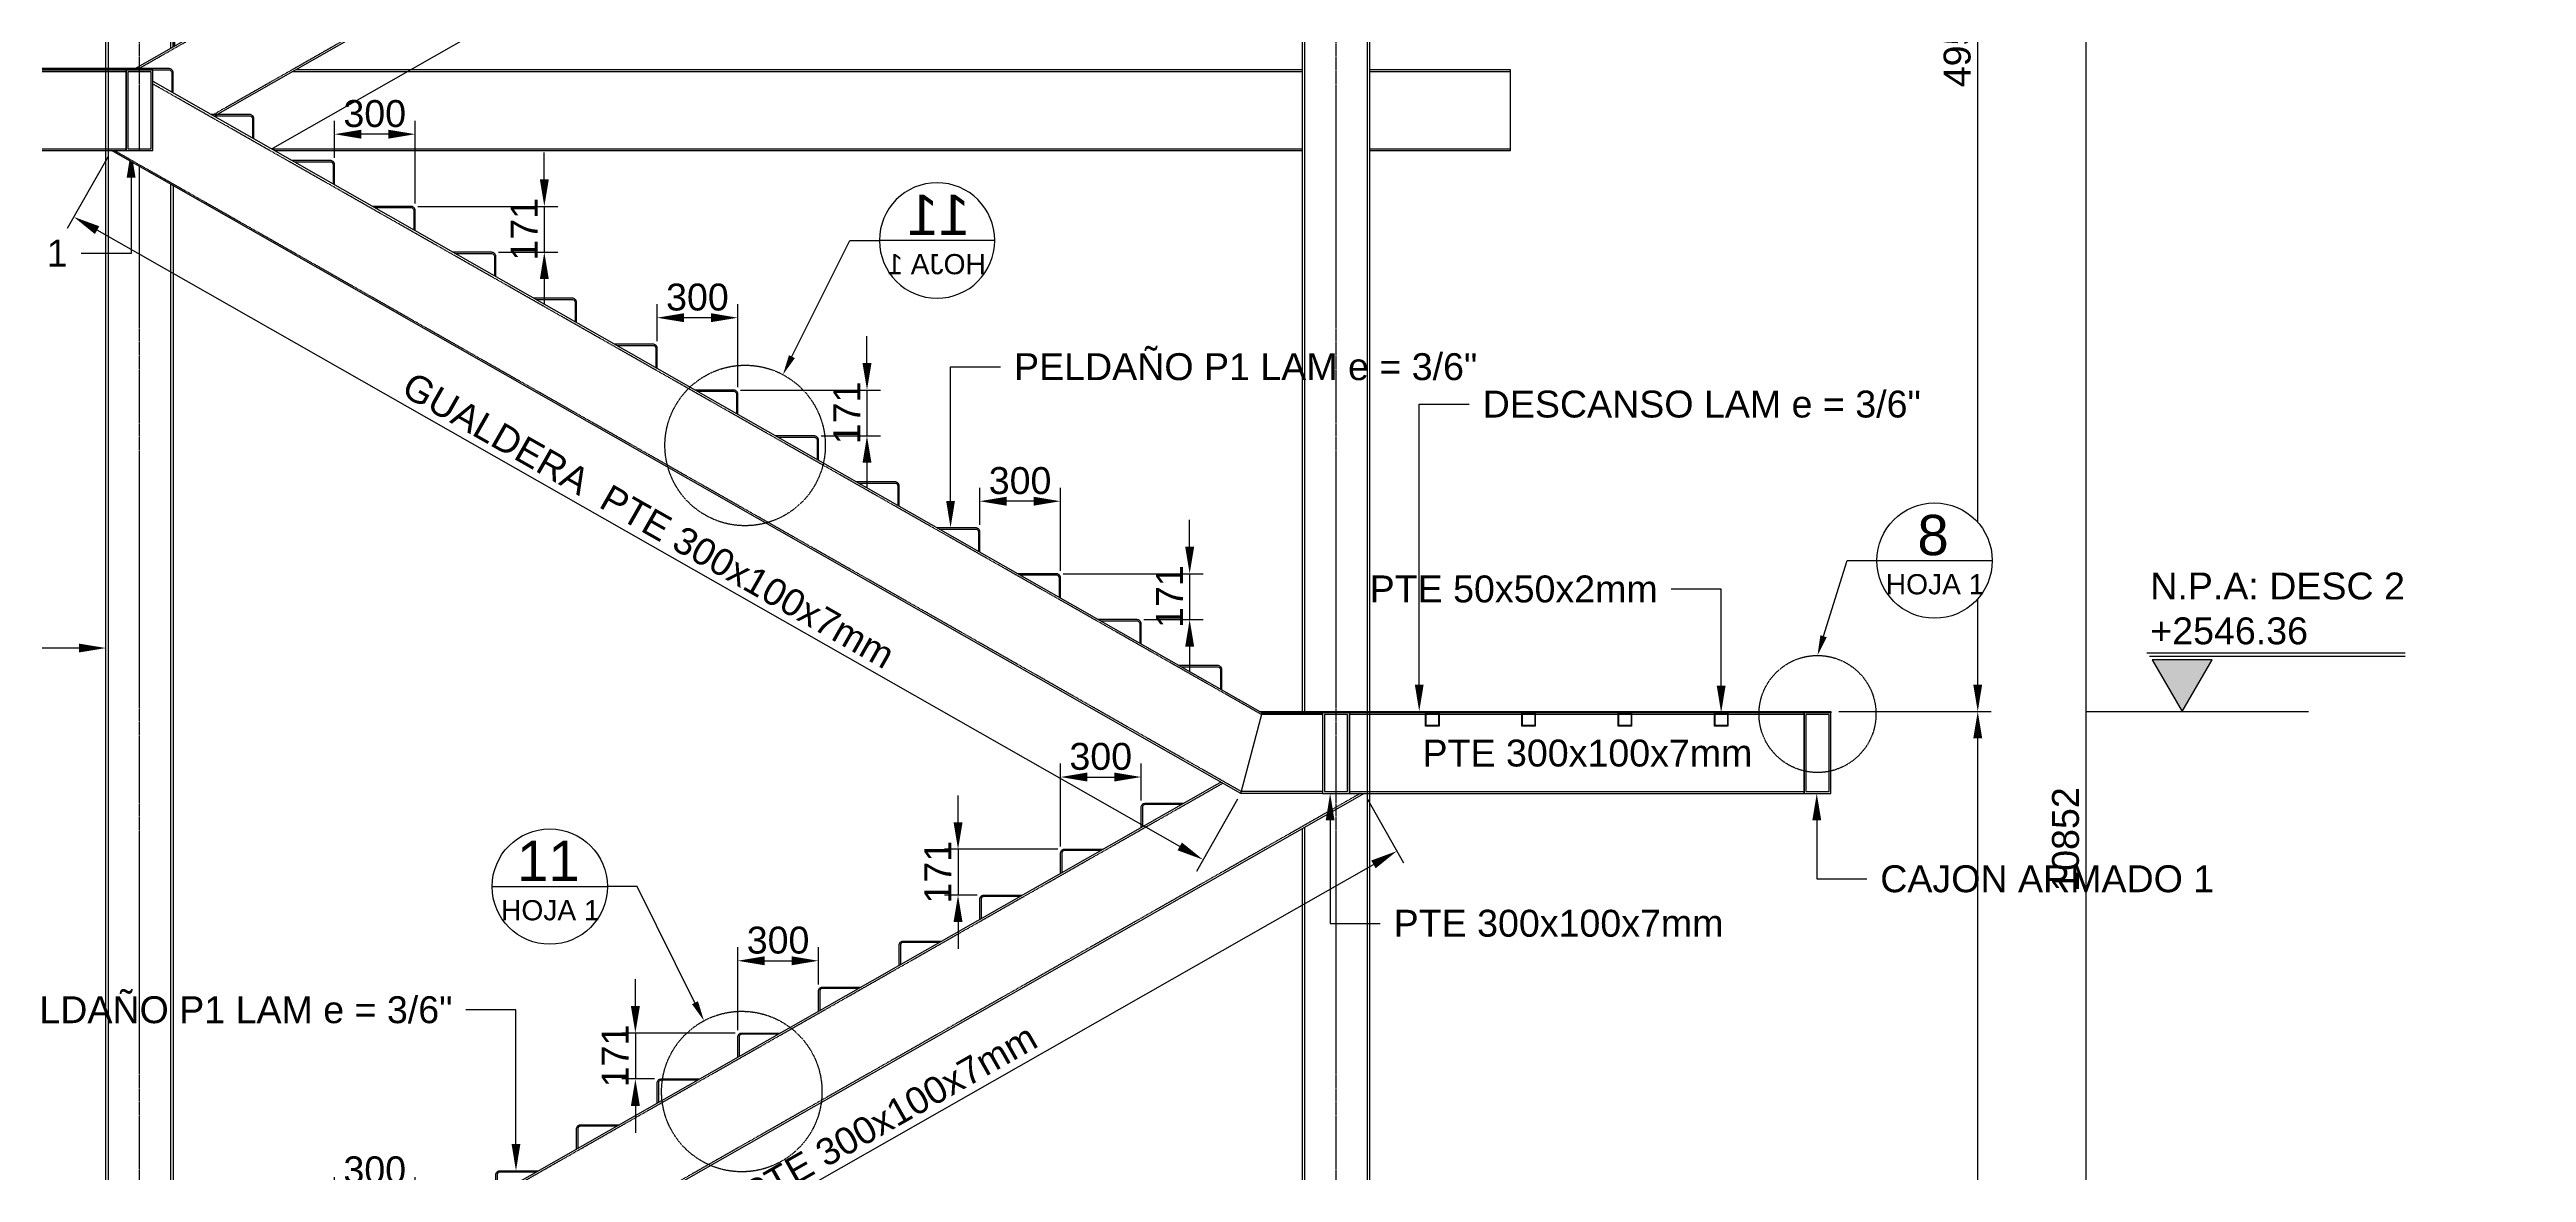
# Model space of a CAD drawing. Header units: millimetres. Extents: x -59786 to 1889966, y -10432 to 69447.
# Drawn here: x 1511 to 10722, y 4089 to 8262 of the extents above; entities that cross this region are included whole.
import ezdxf
from ezdxf import colors
from ezdxf.entities.mleader import LeaderData, LeaderLine
from ezdxf.enums import TextEntityAlignment as Align
from ezdxf.math import Vec2, Vec3

# ---------------------------------------------------------------- set-up
doc = ezdxf.new("R2010")
doc.units = ezdxf.units.MM
doc.header["$LTSCALE"] = 0.2
doc.set_wipeout_variables(frame=1)
doc.linetypes.add('CENTER', pattern=[50.8, 31.75, -6.35, 6.35, -6.35])
doc.linetypes.add('HIDDEN', pattern=[9.525, 6.35, -3.175])
for name, color, linetype in [('EE-5', 7, 'Continuous'), ('EE-TEXTO 1', 4, 'Continuous'), ('EE-TEXTO 2', 2, 'Continuous'), ('SIM-COTAS', 1, 'Continuous'), ('SIM-EJES', 8, 'CENTER'), ('SIM-OCULTOS', 8, 'HIDDEN'), ('SIM-PELDAÑOS', 5, 'Continuous'), ('SIM-PTE 300x100x7', 213, 'Continuous'), ('SIM-PTE 50x50x2', 132, 'Continuous')]:
    doc.layers.add(name, color=color, linetype=linetype)
doc.styles.add('ARIAL EE', font='arial.ttf')
doc.styles.get("Standard").update_dxf_attribs({"font": 'arial.ttf'})
doc.dimstyles.new('EE 1_STANDAR', dxfattribs={"dimtxt": 2, "dimasz": 2, "dimexe": 1, "dimexo": 0.5, "dimgap": 0.5, "dimtad": 1, "dimdec": 0, "dimdsep": 46, "dimtxsty": 'ARIAL EE', "dimcen": 1.5, "dimclrd": 256, "dimclre": 256, "dimclrt": 2, "dimadec": 0, "dimazin": 0, "dimtfac": 1, "dimtdec": 0, "dimtix": 1, "dimtmove": 0, "dimatfit": 2, "dimfxl": 1, "dimlwd": -1, "dimlwe": -1, "dimarcsym": 0})

# ---------------------------------------------------------------- blocks, each defined once
blk = doc.blocks.new('Esc atras')
at = {"layer": 'SIM-PELDAÑOS'}
for points in [[(2325, 8357), (2025, 8357, 0.414214), (2014.8, 8346.7), (2014.8, 8191), (2010, 8191), (2010, 8346.7, -0.414214), (2025, 8361.7), (2325, 8361.7), (2325, 8357)], [(6525, 5797.3), (6225, 5797.3, 0.414214), (6214.8, 5787), (6214.8, 5631.3), (6210, 5631.3), (6210, 5787, -0.414214), (6225, 5802), (6525, 5802), (6525, 5797.3)], [(6225, 5626.5), (5925, 5626.5, 0.414214), (5914.8, 5616.3), (5914.8, 5460.6), (5910, 5460.6), (5910, 5616.3, -0.414214), (5925, 5631.3), (6225, 5631.3), (6225, 5626.5)], [(5925, 5455.8), (5625, 5455.8, 0.414214), (5614.8, 5445.5), (5614.8, 5289.8), (5610, 5289.8), (5610, 5445.5, -0.414214), (5625, 5460.5), (5925, 5460.5), (5925, 5455.8)], [(5625, 5285.1), (5325, 5285.1, 0.414214), (5314.8, 5274.8), (5314.8, 5119.1), (5310, 5119.1), (5310, 5274.8, -0.414214), (5325, 5289.8), (5625, 5289.8), (5625, 5285.1)], [(5325, 5114.3), (5025, 5114.3, 0.414214), (5014.8, 5104.1), (5014.8, 4948.4), (5010, 4948.4), (5010, 5104.1, -0.414214), (5025, 5119.1), (5325, 5119.1), (5325, 5114.3)], [(5025, 4943.6), (4725, 4943.6, 0.414214), (4714.8, 4933.3), (4714.8, 4777.6), (4710, 4777.6), (4710, 4933.3, -0.414214), (4725, 4948.3), (5025, 4948.3), (5025, 4943.6)], [(4725, 4772.9), (4425, 4772.9, 0.414214), (4414.8, 4762.6), (4414.8, 4606.9), (4410, 4606.9), (4410, 4762.6, -0.414214), (4425, 4777.6), (4725, 4777.6), (4725, 4772.9)], [(4425, 4602.1), (4125, 4602.1, 0.414214), (4114.8, 4591.9), (4114.8, 4436.2), (4110, 4436.2), (4110, 4591.9, -0.414214), (4125, 4606.9), (4425, 4606.9), (4425, 4602.1)], [(4125, 4431.4), (3825, 4431.4, 0.414214), (3814.8, 4421.1), (3814.8, 4265.4), (3810, 4265.4), (3810, 4421.1, -0.414214), (3825, 4436.1), (4125, 4436.1), (4125, 4431.4)], [(3825, 4260.7), (3525, 4260.7, 0.414214), (3514.8, 4250.4), (3514.8, 4094.7), (3510, 4094.7), (3510, 4250.4, -0.414214), (3525, 4265.4), (3825, 4265.4), (3825, 4260.7)], [(3525, 4089.9), (3225, 4089.9, 0.414214), (3214.8, 4079.7), (3214.8, 3924), (3210, 3924), (3210, 4079.7, -0.414214), (3225, 4094.7), (3525, 4094.7), (3525, 4089.9)]]:
    blk.add_lwpolyline(points, format="xyb", dxfattribs=at)
for points in [[(6285, 10704.5), (6285, 10447.2), (6439.2, 10447.2), (1934.8, 7883.7), (1935, 8186.3), (1859.8, 8186.3)], [(6285, 5754.7), (6285, 5497.2), (6439.2, 5497.2), (1935, 2933.9), (1934.9, 3236.3), (1859.8, 3236.3)]]:
    blk.add_wipeout(points)
at = {"layer": 'SIM-OCULTOS'}
for p, q in [((1874, 8186.3), (6285, 10696.4)), ((6425, 10447.2), (1934.8, 7891.8)), ((1874, 3236.3), (6285, 5746.6)), ((6425, 5497.2), (1935, 2942))]:
    blk.add_line(p, q, dxfattribs=at)
at = {"layer": 'SIM-PTE 300x100x7'}
for points in [[(1935, 8186.3), (1859.8, 8186.3), (6285, 10704.5), (6285, 10447.2), (6439.2, 10447.2), (1934.8, 7883.7), (1935, 8186.3)], [(1934.9, 3236.3), (1859.8, 3236.3), (6285, 5754.7), (6285, 5497.2), (6439.2, 5497.2), (1935, 2933.9), (1934.9, 3236.3)]]:
    blk.add_lwpolyline(points, dxfattribs=at)
blk = doc.blocks.new('Esc adelante')
at = {"layer": 'SIM-OCULTOS'}
for p, q in [((8075.6, 5790.2, -3.9), (6385, 5790.3)), ((6385, 5504.3), (8075.6, 5504.2, -3.9))]:
    blk.add_line(p, q, dxfattribs=at)
at = {"layer": 'SIM-PELDAÑOS'}
for points in [[(1465.2, 8186.3), (1995, 8186.3, -0.414214), (2005.2, 8176), (2005.2, 8020.3), (2010, 8020.3), (2010, 8176, 0.414214), (1995, 8191), (1465.2, 8191), (1465.2, 8186.3)], [(1995, 8015.6), (2295, 8015.6, -0.414214), (2305.2, 8005.4), (2305.2, 7849.6), (2310, 7849.6), (2310, 8005.4, 0.414214), (2295, 8020.4), (1995, 8020.4), (1995, 8015.6)], [(2295, 7845), (2595, 7845, -0.414214), (2605.2, 7834.7), (2605.2, 7679), (2610, 7679), (2610, 7834.7, 0.414214), (2595, 7849.7), (2295, 7849.7), (2295, 7845)], [(2595, 7674.3), (2895, 7674.3, -0.414214), (2905.2, 7664.1), (2905.2, 7508.4), (2910, 7508.4), (2910, 7664.1, 0.414214), (2895, 7679.1), (2595, 7679.1), (2595, 7674.3)], [(2895, 7503.7), (3195, 7503.7, -0.414214), (3205.2, 7493.4), (3205.2, 7337.7), (3210, 7337.7), (3210, 7493.4, 0.414214), (3195, 7508.4), (2895, 7508.4), (2895, 7503.7)], [(3195, 7333), (3495, 7333, -0.414214), (3505.2, 7322.8), (3505.2, 7167.1), (3510, 7167.1), (3510, 7322.8, 0.414214), (3495, 7337.8), (3195, 7337.8), (3195, 7333)], [(3495, 7162.4), (3795, 7162.4, -0.414214), (3805.2, 7152.1), (3805.2, 6996.4), (3810, 6996.4), (3810, 7152.1, 0.414214), (3795, 7167.1), (3495, 7167.1), (3495, 7162.4)], [(3795, 6991.8), (4095, 6991.8, -0.414214), (4105.2, 6981.5), (4105.2, 6825.8), (4110, 6825.8), (4110, 6981.5, 0.414214), (4095, 6996.5), (3795, 6996.5), (3795, 6991.8)], [(4095, 6821.1), (4395, 6821.1, -0.414214), (4405.3, 6810.9), (4405.3, 6655.1), (4410, 6655.1), (4410, 6810.9, 0.414214), (4395, 6825.9), (4095, 6825.9), (4095, 6821.1)], [(4395, 6650.5), (4695, 6650.5, -0.414214), (4705.3, 6640.2), (4705.3, 6484.5), (4710, 6484.5), (4710, 6640.2, 0.414214), (4695, 6655.2), (4395, 6655.2), (4395, 6650.5)], [(4695, 6479.8), (4995, 6479.8, -0.414214), (5005.3, 6469.6), (5005.3, 6313.9), (5010, 6313.9), (5010, 6469.6, 0.414214), (4995, 6484.6), (4695, 6484.6), (4695, 6479.8)], [(4995, 6309.2), (5295, 6309.2, -0.414214), (5305.2, 6298.9), (5305.2, 6143.2), (5310, 6143.2), (5310, 6298.9, 0.414214), (5295, 6313.9), (4995, 6313.9), (4995, 6309.2)], [(5295, 6138.5), (5595, 6138.5, -0.414214), (5605.2, 6128.3), (5605.2, 5972.6), (5610, 5972.6), (5610, 6128.3, 0.414214), (5595, 6143.3), (5295, 6143.3), (5295, 6138.5)], [(5595, 5967.9), (5895, 5967.9, -0.414214), (5905.2, 5957.6), (5905.2, 5801.9), (5910, 5801.9), (5910, 5957.6, 0.414214), (5895, 5972.6), (5595, 5972.6), (5595, 5967.9)]]:
    blk.add_lwpolyline(points, format="xyb", dxfattribs=at)
blk.add_lwpolyline([(5895, 5801.9), (8175.6, 5801.9), (8175.6, 5797.2), (5895, 5797.2)], close=True, dxfattribs=at)
at = {"layer": 'SIM-PTE 300x100x7'}
for points in [[(6385, 5497.2), (8075.6, 5497.2), (8075.6, 5797.2), (6385, 5797.2)], [(8075.6, 5497.2), (8175.6, 5497.2), (8175.6, 5797.2), (8075.6, 5797.2)], [(8082.6, 5504.2), (8168.6, 5504.2), (8168.6, 5790.2), (8082.6, 5790.2)]]:
    blk.add_lwpolyline(points, close=True, dxfattribs=at)
at = {"layer": 'SIM-PTE 50x50x2'}
for points in [[(6718.1, 5747.4), (6668.1, 5747.4), (6668.1, 5797.4), (6718.1, 5797.4)], [(6716.1, 5749.4), (6670.1, 5749.4), (6670.1, 5795.4), (6716.1, 5795.4)], [(7076.2, 5747.4), (7026.2, 5747.4), (7026.2, 5797.4), (7076.2, 5797.4)], [(7074.2, 5749.4), (7028.2, 5749.4), (7028.2, 5795.4), (7074.2, 5795.4)], [(7434.4, 5747.4), (7384.4, 5747.4), (7384.4, 5797.4), (7434.4, 5797.4)], [(7432.4, 5749.4), (7386.4, 5749.4), (7386.4, 5795.4), (7432.4, 5795.4)], [(7792.5, 5747.4), (7742.5, 5747.4), (7742.5, 5797.4), (7792.5, 5797.4)], [(7790.5, 5749.4), (7744.5, 5749.4), (7744.5, 5795.4), (7790.5, 5795.4)]]:
    blk.add_lwpolyline(points, close=True, dxfattribs=at)
blk.add_wipeout([(6285, 5497.2), (6285, 5797.2), (6060, 5797.2), (1935, 8143.7), (1935, 7886.3), (1780.8, 7886.3), (5980.8, 5497.2)]).dxf.layer = 'SIM-PTE 300x100x7'
at = {"layer": 'SIM-OCULTOS'}
for p, q in [((1835, 8179.3), (-558, 8179.3, 0)), ((-558, 7893.3, 0), (1835, 7893.3))]:
    blk.add_line(p, q, dxfattribs=at)
for points in [[(6285.1, 5790.2), (6058.3, 5790.3), (1935, 8133.6)], [(6285.1, 5504.2), (5982.7, 5504.3), (1791.5, 7886.3)]]:
    blk.add_lwpolyline(points, dxfattribs=at)
at = {"layer": 'SIM-PTE 300x100x7'}
blk.add_line((5980.8, 5497.2), (6060.5, 5797), dxfattribs=at)
for points in [[(-658, 7886.3), (1835, 7886.3), (1835, 8186.3), (-658, 8186.3)], [(1835, 7886.3), (1935, 7886.3), (1935, 8186.3), (1835, 8186.3)], [(1842, 7893.3), (1928, 7893.3), (1928, 8179.3), (1842, 8179.3)], [(6285, 5497.2), (6385, 5497.2), (6385, 5797.2), (6285, 5797.2)], [(6292, 5504.2), (6378, 5504.2), (6378, 5790.2), (6292, 5790.2)]]:
    blk.add_lwpolyline(points, close=True, dxfattribs=at)
blk.add_lwpolyline([(1935, 8143.7), (6060.1, 5797.2), (6285, 5797.2), (6285, 5497.2), (5980.8, 5497.2), (1780.8, 7886.3), (1935, 7886.3), (1935, 8143.7)], dxfattribs=at)
blk = doc.blocks.new('*D9')
at = {"layer": 'SIM-COTAS', "transparency": 16777216}
for p, q in [((8165, 5801.9), (8731.5, 5801.9)), ((8681.5, 953.8), (8681.5, 5701.9)), ((8165, 853.8), (8731.5, 853.8))]:
    blk.add_line(p, q, dxfattribs=at)
for points in [[(8664.8, 5701.9), (8698.1, 5701.9), (8681.5, 5801.9)], [(8664.8, 953.8), (8698.1, 953.8), (8681.5, 853.8)]]:
    blk.add_solid(points, dxfattribs=at)
at = {"layer": 'SIM-COTAS', "color": 2, "transparency": 16777216, "insert": (8605.4, 3327.9), "char_height": 100, "attachment_point": 5, "rotation": 90, "style": 'ARIAL EE'}
blk.add_mtext('4948', dxfattribs=at)
blk = doc.blocks.new('*D2')
at = {"layer": 'SIM-COTAS', "transparency": 16777216}
for p, q in [((8165, 10752), (8731.5, 10752)), ((8681.5, 5901.9), (8681.5, 10652)), ((8165, 5801.9), (8731.5, 5801.9))]:
    blk.add_line(p, q, dxfattribs=at)
for points in [[(8664.8, 10652), (8698.1, 10652), (8681.5, 10752)], [(8664.8, 5901.9), (8698.1, 5901.9), (8681.5, 5801.9)]]:
    blk.add_solid(points, dxfattribs=at)
at = {"layer": 'SIM-COTAS', "color": 2, "transparency": 16777216, "insert": (8605.4, 8277), "char_height": 100, "attachment_point": 5, "rotation": 90, "style": 'ARIAL EE'}
blk.add_mtext('4950', dxfattribs=at)
blk = doc.blocks.new('*D3')
at = {"layer": 'SIM-COTAS', "transparency": 16777216}
for p, q in [((8165, 10752), (9134.5, 10752)), ((9084.5, 0), (9084.5, 10652)), ((8165, -100), (9134.5, -100))]:
    blk.add_line(p, q, dxfattribs=at)
for points in [[(9067.9, 10652), (9101.2, 10652), (9084.5, 10752)], [(9067.9, 0), (9101.2, 0), (9084.5, -100)]]:
    blk.add_solid(points, dxfattribs=at)
at = {"layer": 'SIM-COTAS', "color": 2, "transparency": 16777216, "insert": (9008.5, 5326), "char_height": 100, "attachment_point": 5, "rotation": 90, "style": 'ARIAL EE'}
blk.add_mtext('10852', dxfattribs=at)
blk = doc.blocks.new('*D18')
at = {"layer": 'SIM-COTAS', "transparency": 16777216}
for p, q in [((4970, 6495.6), (4970, 6633.2)), ((5270, 6325.1), (5270, 6633.2)), ((5170, 6583.2), (5070, 6583.2))]:
    blk.add_line(p, q, dxfattribs=at)
for points in [[(5070, 6599.9), (5070, 6566.6), (4970, 6583.2)], [(5170, 6599.9), (5170, 6566.6), (5270, 6583.2)]]:
    blk.add_solid(points, dxfattribs=at)
at = {"layer": 'SIM-COTAS', "color": 2, "transparency": 16777216, "insert": (5120, 6659.3), "char_height": 100, "attachment_point": 5, "style": 'ARIAL EE'}
blk.add_mtext('300', dxfattribs=at)
blk = doc.blocks.new('*D19')
at = {"layer": 'SIM-COTAS', "transparency": 16777216}
for p, q in [((5750.6, 6413.9), (5750.6, 6513.9)), ((5280, 6313.9), (5800.6, 6313.9)), ((5750.6, 6313.9), (5750.6, 6143.3)), ((5580, 6143.3), (5800.6, 6143.3)), ((5750.6, 6043.3), (5750.6, 5943.3))]:
    blk.add_line(p, q, dxfattribs=at)
for points in [[(5734, 6413.9), (5767.3, 6413.9), (5750.6, 6313.9)], [(5734, 6043.3), (5767.3, 6043.3), (5750.6, 6143.3)]]:
    blk.add_solid(points, dxfattribs=at)
at = {"layer": 'SIM-COTAS', "color": 2, "transparency": 16777216, "insert": (5675.4, 6228.6), "char_height": 100, "attachment_point": 5, "rotation": 90, "style": 'ARIAL EE'}
blk.add_mtext('171', dxfattribs=at)
blk = doc.blocks.new('*D20')
at = {"layer": 'SIM-COTAS', "transparency": 16777216}
for p, q in [((3770, 7177.6), (3770, 7315.2)), ((4070, 7007.1), (4070, 7315.2)), ((3970, 7265.2), (3870, 7265.2))]:
    blk.add_line(p, q, dxfattribs=at)
for points in [[(3870, 7281.9), (3870, 7248.6), (3770, 7265.2)], [(3970, 7281.9), (3970, 7248.6), (4070, 7265.2)]]:
    blk.add_solid(points, dxfattribs=at)
at = {"layer": 'SIM-COTAS', "color": 2, "transparency": 16777216, "insert": (3920, 7341.3), "char_height": 100, "attachment_point": 5, "style": 'ARIAL EE'}
blk.add_mtext('300', dxfattribs=at)
blk = doc.blocks.new('*D21')
at = {"layer": 'SIM-COTAS', "transparency": 16777216}
for p, q in [((4550.6, 7096.5), (4550.6, 7196.5)), ((4080, 6996.5), (4600.6, 6996.5)), ((4550.6, 6996.5), (4550.6, 6825.9)), ((4380, 6825.9), (4600.6, 6825.9)), ((4550.6, 6725.9), (4550.6, 6625.9))]:
    blk.add_line(p, q, dxfattribs=at)
for points in [[(4534, 7096.5), (4567.3, 7096.5), (4550.6, 6996.5)], [(4534, 6725.9), (4567.3, 6725.9), (4550.6, 6825.9)]]:
    blk.add_solid(points, dxfattribs=at)
at = {"layer": 'SIM-COTAS', "color": 2, "transparency": 16777216, "insert": (4475.4, 6911.2), "char_height": 100, "attachment_point": 5, "rotation": 90, "style": 'ARIAL EE'}
blk.add_mtext('171', dxfattribs=at)
blk = doc.blocks.new('*D22')
at = {"layer": 'SIM-COTAS', "transparency": 16777216}
for p, q in [((2570, 7859.6), (2570, 7997.2)), ((2770, 7947.2), (2670, 7947.2)), ((2870, 7689.1), (2870, 7997.2))]:
    blk.add_line(p, q, dxfattribs=at)
for points in [[(2670, 7963.9), (2670, 7930.6), (2570, 7947.2)], [(2770, 7963.9), (2770, 7930.6), (2870, 7947.2)]]:
    blk.add_solid(points, dxfattribs=at)
at = {"layer": 'SIM-COTAS', "color": 2, "transparency": 16777216, "insert": (2720, 8023.3), "char_height": 100, "attachment_point": 5, "style": 'ARIAL EE'}
blk.add_mtext('300', dxfattribs=at)
blk = doc.blocks.new('*D23')
at = {"layer": 'SIM-COTAS', "transparency": 16777216}
for p, q in [((3350.6, 7779.1), (3350.6, 7879.1)), ((2880, 7679.1), (3400.6, 7679.1)), ((3350.6, 7679.1), (3350.6, 7508.6)), ((3180, 7508.6), (3400.6, 7508.6)), ((3350.6, 7408.6), (3350.6, 7308.6))]:
    blk.add_line(p, q, dxfattribs=at)
for points in [[(3334, 7779.1), (3367.3, 7779.1), (3350.6, 7679.1)], [(3334, 7408.6), (3367.3, 7408.6), (3350.6, 7508.6)]]:
    blk.add_solid(points, dxfattribs=at)
at = {"layer": 'SIM-COTAS', "color": 2, "transparency": 16777216, "insert": (3275.4, 7593.8), "char_height": 100, "attachment_point": 5, "rotation": 90, "style": 'ARIAL EE'}
blk.add_mtext('171', dxfattribs=at)
blk = doc.blocks.new('*D24')
at = {"layer": 'SIM-COTAS', "transparency": 16777216}
for p, q in [((2570, 3763.2), (2570, 4071.6)), ((2870, 3933.9), (2870, 4071.6)), ((2670, 4021.6), (2770, 4021.6))]:
    blk.add_line(p, q, dxfattribs=at)
for points in [[(2670, 4038.3), (2670, 4005), (2570, 4021.6)], [(2770, 4038.3), (2770, 4005), (2870, 4021.6)]]:
    blk.add_solid(points, dxfattribs=at)
at = {"layer": 'SIM-COTAS', "color": 2, "transparency": 16777216, "insert": (2720, 4097.7), "char_height": 100, "attachment_point": 5, "style": 'ARIAL EE'}
blk.add_mtext('300', dxfattribs=at)
blk = doc.blocks.new('*D26')
at = {"layer": 'SIM-COTAS', "transparency": 16777216}
for p, q in [((4070, 4616.9), (4070, 4925.3)), ((4370, 4787.6), (4370, 4925.3)), ((4170, 4875.3), (4270, 4875.3))]:
    blk.add_line(p, q, dxfattribs=at)
for points in [[(4170, 4892), (4170, 4858.6), (4070, 4875.3)], [(4270, 4892), (4270, 4858.6), (4370, 4875.3)]]:
    blk.add_solid(points, dxfattribs=at)
at = {"layer": 'SIM-COTAS', "color": 2, "transparency": 16777216, "insert": (4220, 4951.4), "char_height": 100, "attachment_point": 5, "style": 'ARIAL EE'}
blk.add_mtext('300', dxfattribs=at)
blk = doc.blocks.new('*D27')
at = {"layer": 'SIM-COTAS', "transparency": 16777216}
for p, q in [((3689.3, 4706.9), (3689.3, 4806.9)), ((4060, 4606.9), (3639.3, 4606.9)), ((3689.3, 4606.9), (3689.3, 4436.1)), ((3760, 4436.1), (3639.3, 4436.1)), ((3689.3, 4336.1), (3689.3, 4236.1))]:
    blk.add_line(p, q, dxfattribs=at)
for points in [[(3672.6, 4706.9), (3706, 4706.9), (3689.3, 4606.9)], [(3672.6, 4336.1), (3706, 4336.1), (3689.3, 4436.1)]]:
    blk.add_solid(points, dxfattribs=at)
at = {"layer": 'SIM-COTAS', "color": 2, "transparency": 16777216, "insert": (3614.1, 4521.5), "char_height": 100, "attachment_point": 5, "rotation": 90, "style": 'ARIAL EE'}
blk.add_mtext('171', dxfattribs=at)
blk = doc.blocks.new('*D28')
at = {"layer": 'SIM-COTAS', "transparency": 16777216}
for p, q in [((5270, 5299.8), (5270, 5608.2)), ((5370, 5558.2), (5470, 5558.2)), ((5570, 5470.5), (5570, 5608.2))]:
    blk.add_line(p, q, dxfattribs=at)
for points in [[(5370, 5574.9), (5370, 5541.6), (5270, 5558.2)], [(5470, 5574.9), (5470, 5541.6), (5570, 5558.2)]]:
    blk.add_solid(points, dxfattribs=at)
at = {"layer": 'SIM-COTAS', "color": 2, "transparency": 16777216, "insert": (5420, 5634.3), "char_height": 100, "attachment_point": 5, "style": 'ARIAL EE'}
blk.add_mtext('300', dxfattribs=at)
blk = doc.blocks.new('*D29')
at = {"layer": 'SIM-COTAS', "transparency": 16777216}
for p, q in [((4889.3, 5389.8), (4889.3, 5489.8)), ((5260, 5289.8), (4839.3, 5289.8)), ((4889.3, 5289.8), (4889.3, 5119.1)), ((4960, 5119.1), (4839.3, 5119.1)), ((4889.3, 5019.1), (4889.3, 4919.1))]:
    blk.add_line(p, q, dxfattribs=at)
for points in [[(4872.6, 5389.8), (4906, 5389.8), (4889.3, 5289.8)], [(4872.6, 5019.1), (4906, 5019.1), (4889.3, 5119.1)]]:
    blk.add_solid(points, dxfattribs=at)
at = {"layer": 'SIM-COTAS', "color": 2, "transparency": 16777216, "insert": (4814.1, 5204.4), "char_height": 100, "attachment_point": 5, "rotation": 90, "style": 'ARIAL EE'}
blk.add_mtext('171', dxfattribs=at)
blk = doc.blocks.new('*D103')
at = {"layer": 'SIM-COTAS', "transparency": 16777216}
for p, q in [((6411.5, 5475.5), (6545.9, 5239.5)), ((2178.9, 2811.7), (6434.2, 5233.5)), ((1982.4, 2954.8), (2116.7, 2718.8))]:
    blk.add_line(p, q, dxfattribs=at)
for points in [[(6426, 5248), (6442.5, 5219), (6521.1, 5282.9)], [(2170.6, 2826.2), (2187.1, 2797.2), (2092, 2762.2)]]:
    blk.add_solid(points, dxfattribs=at)
at = {"layer": 'SIM-COTAS', "color": 2, "transparency": 16777216, "insert": (4268.6, 4089.3), "char_height": 100, "attachment_point": 5, "rotation": 29.64469, "style": 'ARIAL EE'}
blk.add_mtext('GUALDERA  PTE 300x100x7mm', dxfattribs=at)
blk = doc.blocks.new('*D104')
at = {"layer": 'SIM-COTAS', "transparency": 16777216}
for p, q in [((1728.3, 7864.5), (1575.8, 7596.5)), ((5713.7, 5300.4), (1687.5, 7590.5)), ((5928.4, 5475.5), (5775.9, 5207.4))]:
    blk.add_line(p, q, dxfattribs=at)
for points in [[(1695.7, 7605), (1679.2, 7576), (1600.6, 7639.9)], [(5722, 5314.8), (5705.5, 5285.9), (5800.7, 5250.9)]]:
    blk.add_solid(points, dxfattribs=at)
at = {"layer": 'SIM-COTAS', "color": 2, "transparency": 16777216, "insert": (3738.5, 6512.1), "char_height": 100, "attachment_point": 5, "rotation": 330.36877, "style": 'ARIAL EE'}
blk.add_mtext('GUALDERA  PTE 300x100x7mm', dxfattribs=at)
blk = doc.blocks.new('*D105')
at = {"layer": 'SIM-COTAS', "transparency": 16777216}
for p, q in [((6411.5, 10425.5), (6528.2, 10220.5)), ((6416.6, 10214.5), (2161.2, 7792.7)), ((1982.4, 7904.8), (2099, 7699.8))]:
    blk.add_line(p, q, dxfattribs=at)
for points in [[(6408.3, 10229), (6424.8, 10200), (6503.5, 10264)], [(2153, 7807.2), (2169.5, 7778.3), (2074.3, 7743.3)]]:
    blk.add_solid(points, dxfattribs=at)
at = {"layer": 'SIM-COTAS', "color": 2, "transparency": 16777216, "insert": (4250.9, 9070.3), "char_height": 100, "attachment_point": 5, "rotation": 29.64469, "style": 'ARIAL EE'}
blk.add_mtext('GUALDERA  PTE 300x100x7mm', dxfattribs=at)
blk = doc.blocks.new('*D108')
at = {"layer": 'SIM-COTAS', "color": 2, "transparency": 16777216, "insert": (7230, 5646.6), "char_height": 100, "attachment_point": 5, "style": 'ARIAL EE'}
blk.add_mtext('PTE 300x100x7mm', dxfattribs=at)
blk = doc.blocks.new('*D111')
at = {"layer": 'SIM-COTAS', "color": 2, "transparency": 16777216, "insert": (514.5, 8035.9), "char_height": 100, "attachment_point": 5, "style": 'ARIAL EE'}
blk.add_mtext('PTE 300x100x7mm', dxfattribs=at)
blk = doc.blocks.new('ITEM DETALLE')
at = {"color": 7, "transparency": 16777216}
blk.add_wipeout([(0, 4.29), (-0.84, 4.2), (-1.64, 3.96), (-2.38, 3.56), (-3.03, 3.03), (-3.56, 2.38), (-3.96, 1.64), (-4.2, 0.84), (-4.29, 0), (-4.2, -0.84), (-3.96, -1.64), (-3.56, -2.38), (-3.03, -3.03), (-2.38, -3.56), (-1.64, -3.96), (-0.84, -4.2), (0, -4.29), (0.84, -4.2), (1.64, -3.96), (2.38, -3.56), (3.03, -3.03), (3.56, -2.38), (3.96, -1.64), (4.2, -0.84), (4.29, 0), (4.2, 0.84), (3.96, 1.64), (3.56, 2.38), (3.03, 3.03), (2.38, 3.56), (1.64, 3.96), (0.84, 4.2)], dxfattribs=at)
at = {"layer": 'EE-5', "color": 7, "transparency": 16777216}
blk.add_line((-4.29, 0), (4.29, 0), dxfattribs=at)
blk.add_circle((0, 0), 4.29, dxfattribs=at)
at = {"layer": 'EE-TEXTO 1', "color": 4, "transparency": 16777216, "style": 'ARIAL EE'}
blk.add_attdef('X', text='', height=3, dxfattribs=at).set_placement((-0.11, 1.9), align=Align.MIDDLE_CENTER)
at = {"layer": 'EE-TEXTO 2', "color": 2, "transparency": 16777216, "style": 'ARIAL EE'}
blk.add_attdef('###', text='', height=1.5, dxfattribs=at).set_placement((0.04, -1.76), align=Align.MIDDLE_CENTER)

msp = doc.modelspace()

# ---------------------------------------------------------------- hatches: boundary and pattern name
at = {"layer": 'SIM-COTAS'}
h = msp.add_hatch(color=256, dxfattribs=at)
h.dxf.hatch_style = 1
h.paths.add_polyline_path([(9441.695, 5801.929), (9552.769, 5994.314), (9330.621, 5994.314)])

# ---------------------------------------------------------------- linework, layer by layer
for p, q in [((9310.811, 6019.662), (10271.583, 6019.662)), ((9319.886, 6006.801), (10271.583, 6006.801)), ((9083.528, 5801.929), (9911.695, 5801.929))]:
    msp.add_line(p, q, dxfattribs=at)
msp.add_lwpolyline([(9441.695, 5801.929), (9552.769, 5994.314), (9330.621, 5994.314)], close=True, dxfattribs=at)
at = {"layer": 'SIM-OCULTOS'}
for points in [[(1720, 13137.25), (1970, 13137.25), (1970, 0), (1720, 0)], [(1729.5, 13137.25), (1960.5, 13137.25), (1960.5, 0), (1729.5, 0)], [(6170, 10747.25), (6420, 10747.25), (6420, 0), (6170, 0)], [(6179.5, 10747.25), (6410.5, 10747.25), (6410.5, 0), (6179.5, 0)], [(1970, 7893.251), (6170, 7893.251), (6170, 8179.251), (1970, 8179.251)], [(6170, 8186.262), (1970.234, 8186.262), (1970.234, 7886.269), (6170, 7886.269)]]:
    msp.add_lwpolyline(points, close=True, dxfattribs=at)

# ---------------------------------------------------------------- texts
at = {"layer": 'SIM-COTAS', "color": 2, "insert": (9323.242, 6050.033), "char_height": 100, "width": 1291.31812, "attachment_point": 7, "style": 'ARIAL EE'}
msp.add_mtext('N.P.A: DESC 2\\P+2546.36', dxfattribs=at)

# ---------------------------------------------------------------- dimensions: what is measured, and where the dimension line sits
at = {"layer": 'SIM-COTAS'}
for base, p1, p2, picture, middle in [((8681.457, 10752), (8140, 5801.929), (8140, 10752), '*D2', (8605.399, 8276.964)), ((9084.528, 10752), (8140, -100), (8140, 10752), '*D3', (9008.471, 5326)), ((8681.457, 5801.929), (8140, 853.786), (8140, 5801.929), '*D9', (8605.399, 3327.857))]:
    dim = msp.add_linear_dim(base=base, p1=p1, p2=p2, angle=90, dimstyle='EE 1_STANDAR', dxfattribs=at)
    dim.commit()
    dim.dimension.update_dxf_attribs({"geometry": picture, "text_midpoint": middle})
dim = msp.add_aligned_dim(p1=(-691.024, 7886.251), p2=(1720, 7886.251), distance=73.514, text='PTE 300x100x7mm', dimstyle='EE 1_STANDAR', override={"dimse1": 1, "dimse2": 1, "dimsd1": 1, "dimsd2": 1}, dxfattribs=at)
dim.commit()
dim.dimension.update_dxf_attribs({"geometry": '*D111', "text_midpoint": (514.488, 8035.857)})

# ---------------------------------------------------------------- leaders
at = {"layer": 'SIM-COTAS', "linetype": 'Continuous'}
ml = msp.add_multileader_mtext('Standard', dxfattribs=at)
ml.set_content('\\A1;{\\C2;DESCANSO LAM e = 3/6"}', color=256)
ml.set_leader_properties()
ml.build(insert=Vec2(0, 0))
ml.multileader.update_dxf_attribs({"dogleg_length": 0.0025, "arrow_head_size": 100, "scale": 50})
ctx = ml.context
ctx.base_point, ctx.scale, ctx.char_height, ctx.arrow_head_size, ctx.landing_gap_size, ctx.plane_origin = Vec3(6790.526, 6943.42), 50, 100, 100, 50, Vec3(2576.264, -11355.145)
notes = []
notes.append((ctx, [(0, (1, 1, 0), (6604.348, 6943.42), (1, 0), 186.178, [(0, [(6604.426, 5801.929)], 0, [])])]))
ctx.mtext.insert, ctx.mtext.rotation, ctx.mtext.width, ctx.mtext.defined_height, ctx.mtext.flow_direction = Vec3(6840.526, 6994.306), 6.28318531, 886.56141, 411.095, 5
ml = msp.add_multileader_mtext('Standard', dxfattribs=at)
ml.set_content('{\\C2;PROYECCION\\P\\pxql;\\A1;PTE 250x250x8mm}', color=256)
ml.set_leader_properties()
ml.build(insert=Vec2(0, 0))
ml.multileader.update_dxf_attribs({"dogleg_length": 0.0025, "arrow_head_size": 100, "scale": 50})
ctx = ml.context
ctx.base_point, ctx.scale, ctx.char_height, ctx.arrow_head_size, ctx.landing_gap_size, ctx.plane_origin = Vec3(13.448, 6037.582), 50, 100, 100, 50, Vec3(5748.005, 23494.655)
ctx.text_align_type = 2
notes.append((ctx, [(0, (1, 1, 0), (1506.651, 6037.582), (-1, 0), 186.178, [(0, [(1720, 6037.582)], 0, [])])]))
ctx.mtext.insert, ctx.mtext.rotation, ctx.mtext.width, ctx.mtext.defined_height, ctx.mtext.alignment, ctx.mtext.flow_direction = Vec3(1270.473, 6088.435), 6.28318531, 1221.12016, 411.095, 3, 5
ml = msp.add_multileader_mtext('Standard', dxfattribs=at)
ml.set_content('{\\C2;CAJON ARMADO 1}', color=256)
ml.set_leader_properties()
ml.build(insert=Vec2(0, 0))
ml.multileader.update_dxf_attribs({"dogleg_length": 0.0025, "arrow_head_size": 100, "scale": 50})
ctx = ml.context
ctx.base_point, ctx.scale, ctx.char_height, ctx.arrow_head_size, ctx.landing_gap_size, ctx.plane_origin = Vec3(8269.005, 5179.277), 50, 100, 100, 50, Vec3(4054.743, -11659.895)
notes.append((ctx, [(0, (1, 1, 0), (8082.827, 5179.277), (1, 0), 186.178, [(0, [(8082.905, 5497.179)], 0, [])])]))
ctx.mtext.insert, ctx.mtext.rotation, ctx.mtext.width, ctx.mtext.defined_height, ctx.mtext.flow_direction = Vec3(8319.005, 5230.129), 6.28318531, 974.70283, 411.095, 5
for ctx, leaders in notes:
    for number, flags, end, landing, length, lines in leaders:
        leader = LeaderData()
        leader.index, (leader.has_last_leader_line, leader.has_dogleg_vector, leader.attachment_direction) = number, flags
        leader.last_leader_point, leader.dogleg_vector, leader.dogleg_length = Vec3(end), Vec3(landing), length
        for number, points, colour, breaks in lines:
            line = LeaderLine()
            line.index, line.vertices, line.color, line.breaks = number, Vec3.list(points), colors.encode_raw_color(colour), breaks
            leader.lines.append(line)
        ctx.leaders.append(leader)

# ---------------------------------------------------------------- next in the draw order: block references
at = {"layer": 'SIM-PTE 300x100x7'}
msp.add_blockref('Esc atras', (-40, 0), dxfattribs=at)

# ---------------------------------------------------------------- next in the draw order: linework, layer by layer
at = {"layer": 'SIM-EJES'}
for p, q in [((1845, -522.53), (1845, 14506.53)), ((6295, -522.53), (6295, 14506.53))]:
    msp.add_line(p, q, dxfattribs=at)
at = {"layer": 'SIM-OCULTOS'}
for points in [[(6419.766, 7893.251), (6943.821, 7893.251), (6943.821, 8179.251), (6419.766, 8179.251)], [(6943.821, 8186.262), (6420, 8186.262), (6420, 7886.269), (6943.821, 7886.269)]]:
    msp.add_lwpolyline(points, close=True, dxfattribs=at)

# ---------------------------------------------------------------- next in the draw order: dimensions: what is measured, and where the dimension line sits
at = {"layer": 'SIM-COTAS'}
for p1, p2, distance, picture, middle in [((6399.184, 10447.25), (1970, 7926.552), 210.875, '*D105', (4250.938, 9070.322)), ((5940.774, 5497.25), (1740.672, 7886.269), 283.403, '*D104', (3738.545, 6512.122)), ((1970, 2976.552), (6399.184, 5497.25), -246.58, '*D103', (4268.598, 4089.291))]:
    dim = msp.add_aligned_dim(p1=p1, p2=p2, distance=distance, text='GUALDERA  PTE 300x100x7mm', dimstyle='EE 1_STANDAR', dxfattribs=at)
    dim.commit()
    dim.dimension.update_dxf_attribs({"geometry": picture, "text_midpoint": middle})
for base, p1, p2, picture, middle in [((2570, 7947.22), (2870, 7664.071), (2570, 7834.571), '*D22', (2720, 8023.311)), ((3770, 7265.22), (4070, 6982.071), (3770, 7152.571), '*D20', (3920, 7341.311)), ((4970, 6583.22), (5270, 6300.071), (4970, 6470.571), '*D18', (5120, 6659.311)), ((5570, 5558.238), (5270, 5274.8), (5570, 5445.533), '*D28', (5420, 5634.329)), ((4370, 4875.304), (4070, 4591.867), (4370, 4762.6), '*D26', (4220, 4951.396)), ((2870, 4021.638), (2570, 3738.2), (2870, 3908.933), '*D24', (2720, 4097.729))]:
    dim = msp.add_linear_dim(base=base, p1=p1, p2=p2, dimstyle='EE 1_STANDAR', dxfattribs=at)
    dim.commit()
    dim.dimension.update_dxf_attribs({"geometry": picture, "text_midpoint": middle})
for base, p1, p2, picture, middle in [((3350.622023221, 7508.571428571), (2855, 7679.071428571), (3155, 7508.571428571), '*D23', (3275.417384749, 7593.821428571)), ((4550.622, 6825.857), (4055, 6996.5), (4355, 6825.857), '*D21', (4475.417, 6911.179)), ((5750.622, 6143.286), (5255, 6313.929), (5555, 6143.286), '*D19', (5675.417, 6228.607)), ((4889.295, 5119.067), (5285, 5289.8), (4985, 5119.067), '*D29', (4814.09, 5204.433)), ((3689.295, 4436.133), (4085, 4606.867), (3785, 4436.133), '*D27', (3614.09, 4521.5))]:
    dim = msp.add_linear_dim(base=base, p1=p1, p2=p2, angle=90, dimstyle='EE 1_STANDAR', dxfattribs=at)
    dim.commit()
    dim.dimension.update_dxf_attribs({"geometry": picture, "text_midpoint": middle})
dim = msp.add_aligned_dim(p1=(6420, 5490.864), p2=(8040, 5490.864), distance=79.69, text='PTE 300x100x7mm', dimstyle='EE 1_STANDAR', override={"dimse1": 1, "dimse2": 1, "dimsd1": 1, "dimsd2": 1}, dxfattribs=at)
dim.commit()
dim.dimension.update_dxf_attribs({"geometry": '*D108', "text_midpoint": (7230, 5646.645)})

# ---------------------------------------------------------------- next in the draw order: leaders
at = {"layer": 'SIM-COTAS', "linetype": 'Continuous'}
ml = msp.add_multileader_mtext('Standard', dxfattribs=at)
ml.set_content('\\A1;{\\C2;VIGA ARMADA TIPO 1}', color=256)
ml.set_leader_properties()
ml.build(insert=Vec2(0, 0))
ml.multileader.update_dxf_attribs({"dogleg_length": 0.0025, "arrow_head_size": 100, "scale": 50})
ctx = ml.context
ctx.base_point, ctx.scale, ctx.char_height, ctx.arrow_head_size, ctx.landing_gap_size, ctx.plane_origin = Vec3(557.847, 7504.248), 50, 100, 100, 50, Vec3(5842.027, -9270.822)
ctx.text_align_type = 2
notes = []
notes.append((ctx, [(0, (1, 1, 0), (1813.943, 7504.248), (-1, 0), 186.178, [(0, [(1813.865, 7886.251)], 0, [])])]))
ctx.mtext.insert, ctx.mtext.rotation, ctx.mtext.width, ctx.mtext.defined_height, ctx.mtext.alignment, ctx.mtext.flow_direction = Vec3(1577.765, 7555.101), 6.28318531, 974.70283, 411.095, 3, 5
ml = msp.add_multileader_mtext('Standard', dxfattribs=at)
ml.set_content('\\A1;{\\C2;PELDAÑO P1 LAM e = 3/6"}', color=256)
ml.set_leader_properties()
ml.build(insert=Vec2(0, 0))
ml.multileader.update_dxf_attribs({"dogleg_length": 0.0025, "arrow_head_size": 100, "scale": 50})
ctx = ml.context
ctx.base_point, ctx.scale, ctx.char_height, ctx.arrow_head_size, ctx.landing_gap_size, ctx.plane_origin = Vec3(5047.551, 7082.448), 50, 100, 100, 50, Vec3(833.289, -10672.502)
notes.append((ctx, [(0, (1, 1, 0), (4861.373, 7082.448), (1, 0), 186.178, [(0, [(4861.451, 6484.571)], 0, [])])]))
ctx.mtext.insert, ctx.mtext.rotation, ctx.mtext.width, ctx.mtext.defined_height, ctx.mtext.flow_direction = Vec3(5097.551, 7133.334), 6.28318531, 912.09382, 411.095, 5
ml = msp.add_multileader_mtext('Standard', dxfattribs=at)
ml.set_content('{\\C2;PTE 50x50x2mm}', color=256)
ml.set_leader_properties()
ml.build(insert=Vec2(0, 0))
ml.multileader.update_dxf_attribs({"dogleg_length": 0.0025, "arrow_head_size": 100, "scale": 50})
ctx = ml.context
ctx.base_point, ctx.scale, ctx.char_height, ctx.arrow_head_size, ctx.landing_gap_size, ctx.plane_origin = Vec3(6695.1, 6256.419), 50, 100, 100, 50, Vec3(11755.474, -11359.698)
ctx.text_align_type = 2
notes.append((ctx, [(0, (1, 1, 0), (7727.39, 6256.419), (-1, 0), 186.178, [(0, [(7727.312, 5797.375)], 0, [])])]))
ctx.mtext.insert, ctx.mtext.width, ctx.mtext.defined_height, ctx.mtext.alignment, ctx.mtext.flow_direction = Vec3(7491.212, 6307.272), 974.70283, 411.095, 3, 5
ml = msp.add_multileader_mtext('Standard', dxfattribs=at)
ml.set_content('\\A1;{\\C2;PELDAÑO P1 LAM e = 3/6"}', color=256)
ml.set_leader_properties()
ml.build(insert=Vec2(0, 0))
ml.multileader.update_dxf_attribs({"dogleg_length": 0.0025, "arrow_head_size": 100, "scale": 50})
ctx = ml.context
ctx.base_point, ctx.scale, ctx.char_height, ctx.arrow_head_size, ctx.landing_gap_size, ctx.plane_origin = Vec3(2118.176, 4692.543), 50, 100, 100, 50, Vec3(7273.365, -13062.407)
ctx.text_align_type = 2
notes.append((ctx, [(0, (1, 1, 0), (3245.281, 4692.543), (-1, 0), 186.178, [(0, [(3245.203, 4094.667)], 0, [])])]))
ctx.mtext.insert, ctx.mtext.width, ctx.mtext.defined_height, ctx.mtext.alignment, ctx.mtext.flow_direction = Vec3(3009.103, 4743.43), 886.56141, 411.095, 3, 5
for ctx, leaders in notes:
    for number, flags, end, landing, length, lines in leaders:
        leader = LeaderData()
        leader.index, (leader.has_last_leader_line, leader.has_dogleg_vector, leader.attachment_direction) = number, flags
        leader.last_leader_point, leader.dogleg_vector, leader.dogleg_length = Vec3(end), Vec3(landing), length
        for number, points, colour, breaks in lines:
            line = LeaderLine()
            line.index, line.vertices, line.color, line.breaks = number, Vec3.list(points), colors.encode_raw_color(colour), breaks
            leader.lines.append(line)
        ctx.leaders.append(leader)

# ---------------------------------------------------------------- next in the draw order: block references
msp.add_blockref('Esc adelante', (-40, 0))

# ---------------------------------------------------------------- next in the draw order: linework, layer by layer
at = {"layer": 'SIM-OCULTOS'}
for centre, radius in [((4097.429, 6790.405), 298.269), ((8085.585, 5792.429), 217.53), ((4085, 4389.336), 298.269)]:
    msp.add_circle(centre, radius, dxfattribs=at)

# ---------------------------------------------------------------- next in the draw order: leaders
at = {"layer": 'SIM-COTAS'}
ml = msp.add_multileader_block('Standard', dxfattribs=at)
ml.set_content('ITEM DETALLE', color=256, scale=-50)
ml.set_attribute('X', '11', width=0)
ml.set_attribute('###', 'HOJA 1', width=0)
ml.set_leader_properties(color=256)
ml.build(insert=Vec2(0, 0))
ml.multileader.update_dxf_attribs({"arrow_head_size": 75, "scale": 50})
ctx = ml.context
ctx.base_point, ctx.scale, ctx.char_height, ctx.arrow_head_size, ctx.landing_gap_size, ctx.plane_origin = Vec3(4597.039, 7552.26), 50, 200, 75, 100, Vec3(5730.729, 7379.083)
ctx.text_align_type = 2
notes = []
notes.append((ctx, [(1, (1, 1, 0), (4486.687, 7552.26), (1, 0), 110.352, [(0, [(4238.007, 7053.468)], 0, [])])]))
ctx.block.insert, ctx.block.scale = Vec3(4811.325, 7552.26), Vec3(-50, 50, 50)
ml = msp.add_multileader_block('Standard', dxfattribs=at)
ml.set_content('ITEM DETALLE', color=256, scale=50)
ml.set_attribute('X', '8', width=0)
ml.set_attribute('###', 'HOJA 1', width=0)
ml.set_leader_properties(color=256)
ml.build(insert=Vec2(0, 0))
ml.multileader.update_dxf_attribs({"arrow_head_size": 75, "scale": 50})
ctx = ml.context
ctx.base_point, ctx.scale, ctx.char_height, ctx.arrow_head_size, ctx.landing_gap_size, ctx.plane_origin = Vec3(8306.623, 6362.629), 50, 200, 75, 100, Vec3(6452.286, 4929.653)
notes.append((ctx, [(0, (1, 1, 0), (8196.271, 6362.629), (1, 0), 110.352, [(0, [(8085.585, 6009.959)], 0, [])])]))
ctx.block.insert = Vec3(8520.909, 6362.629)
at = {"layer": 'SIM-COTAS', "linetype": 'Continuous'}
ml = msp.add_multileader_mtext('Standard', dxfattribs=at)
ml.set_content('{\\C2;PTE 300x100x7mm}', color=256)
ml.set_leader_properties()
ml.build(insert=Vec2(0, 0))
ml.multileader.update_dxf_attribs({"dogleg_length": 0.0025, "arrow_head_size": 100, "scale": 50})
ctx = ml.context
ctx.base_point, ctx.scale, ctx.char_height, ctx.arrow_head_size, ctx.landing_gap_size, ctx.plane_origin = Vec3(6459.235, 5013.966), 50, 100, 100, 50, Vec3(2244.974, -11659.895)
notes.append((ctx, [(0, (1, 1, 0), (6273.058, 5013.966), (1, 0), 186.178, [(0, [(6273.136, 5497.179)], 0, [])])]))
ctx.mtext.insert, ctx.mtext.rotation, ctx.mtext.width, ctx.mtext.defined_height, ctx.mtext.flow_direction = Vec3(6509.235, 5064.853), 6.28318531, 1223.25679, 411.095, 5
at = {"layer": 'SIM-COTAS'}
ml = msp.add_multileader_block('Standard', dxfattribs=at)
ml.set_content('ITEM DETALLE', color=256, scale=50)
ml.set_attribute('X', '11', width=0)
ml.set_attribute('###', 'HOJA 1', width=0)
ml.set_leader_properties(color=256)
ml.build(insert=Vec2(0, 0))
ml.multileader.update_dxf_attribs({"arrow_head_size": 75, "scale": 50})
ctx = ml.context
ctx.base_point, ctx.scale, ctx.char_height, ctx.arrow_head_size, ctx.landing_gap_size, ctx.plane_origin = Vec3(3156.819, 5151.191), 50, 200, 75, 100, Vec3(2451.701, 4978.014)
notes.append((ctx, [(1, (1, 1, 0), (3695.742, 5151.191), (-1, 0), 110.352, [(0, [(3944.422, 4652.399)], 0, [])])]))
ctx.block.insert = Vec3(3371.104, 5151.191)
for ctx, leaders in notes:
    for number, flags, end, landing, length, lines in leaders:
        leader = LeaderData()
        leader.index, (leader.has_last_leader_line, leader.has_dogleg_vector, leader.attachment_direction) = number, flags
        leader.last_leader_point, leader.dogleg_vector, leader.dogleg_length = Vec3(end), Vec3(landing), length
        for number, points, colour, breaks in lines:
            line = LeaderLine()
            line.index, line.vertices, line.color, line.breaks = number, Vec3.list(points), colors.encode_raw_color(colour), breaks
            leader.lines.append(line)
        ctx.leaders.append(leader)

doc.saveas('drawing.dxf')
